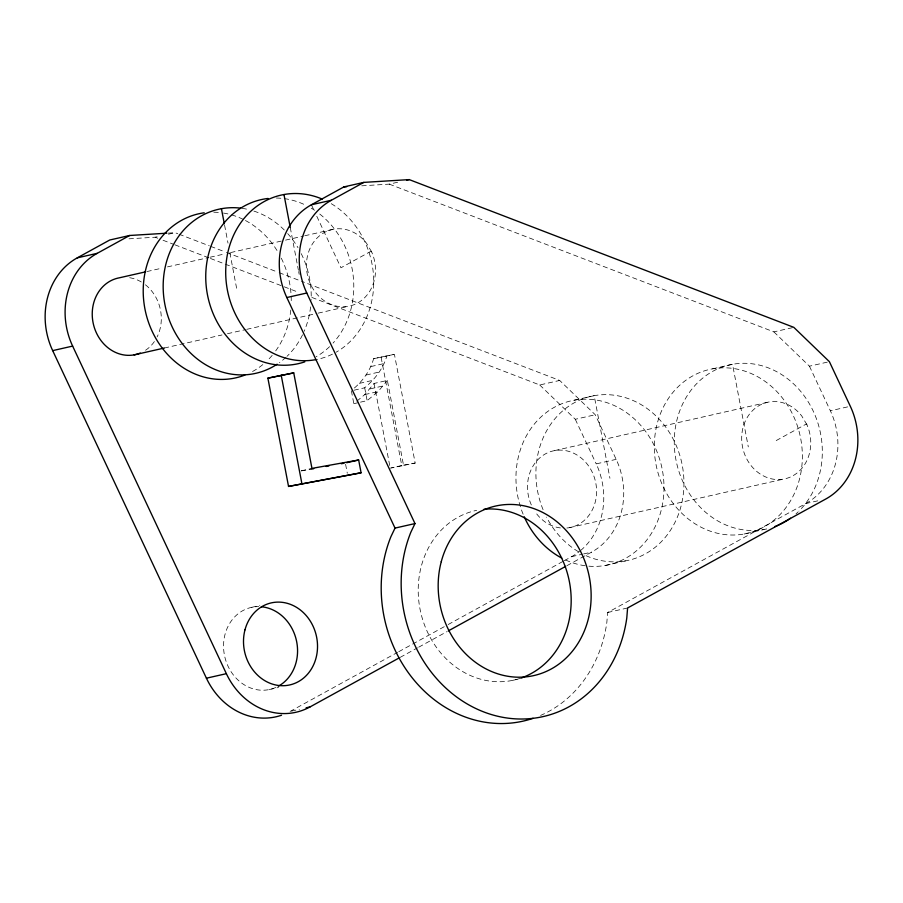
<?xml version="1.0" encoding="UTF-8"?>
<svg xmlns="http://www.w3.org/2000/svg" width="903" height="903" viewBox="0 0 903 903"><rect width="100%" height="100%" fill="white"/><g stroke="black" fill="none" stroke-linecap="round" stroke-linejoin="round"><path stroke-width="0.68" stroke-dasharray="4.51 3.39" d="M817.768 500.838L805.792 503.558L607.64 612.505L606.839 622.46A128.948 112.649 77.2 0 1 540.615 715.413M354.394 388.019C363.333 380.276 370.377 370.128 373.616 358.694L394.419 354.337L415.166 463.058L390.22 468.16M354.044 390.209L364.688 387.793C374.779 379.35 383.391 368.537 386.924 355.68M356.82 401.18L364.778 394.588L374.056 383.448L387.364 380.434L403.517 465.147L391.552 467.867M360.478 402.151L367.137 400.639L378.086 391.575L387.364 380.434M351.38 390.807L353.829 403.664L355.816 402.004M371.201 251.147L340.962 267.773L316.716 216.11M776.23 440.562L806.458 423.936M290.111 711.429L397.546 652.372M398.776 651.695L446.929 625.215M448.17 624.537L562.998 561.395M564.24 560.718L571.644 556.643A70.084 61.223 77.2 0 0 579.545 551.383M400.21 657.35L417.502 647.846M418.732 647.169L447.132 631.547M566.903 565.696L591.6 552.117A70.084 61.223 77.2 0 0 616.173 459.356L595.246 414.759L559.679 380.445L301.534 281.273M129.005 238.821L155.147 237.218L159.131 236.315M168.443 234.204L175.103 232.692L177.733 233.708M361.764 185.815L389.283 184.133L399.927 181.717M146.884 271.566L161.987 268.146M167.473 266.893L208.672 257.558M210.038 257.242L225.14 253.822M230.637 252.569L284.185 240.435M285.551 240.119L303.408 236.078M304.774 235.762L333.613 229.227M164.335 348.027L222.003 334.957M227.488 333.704L245.345 329.663M246.711 329.347L316.739 313.476M318.104 313.16L348.31 306.309M373.616 358.694L394.419 354.337M370.873 366.562L384.17 363.548M366.031 375.038L379.339 372.013M359.428 383.369L372.725 380.344M370.072 388.9L383.38 385.886M364.778 394.588L378.086 391.575M353.829 403.664L359.157 402.456M311.874 297.437L539.723 384.971L559.679 380.445M389.283 184.133L773.871 331.875L792.495 327.654M574.218 400.198L594.174 395.672L609.931 478.263M712.58 368.83L732.536 364.304L748.294 446.895M301.309 470.802L311.953 468.386M539.723 384.971L575.29 419.285L595.246 414.759M773.871 331.875L809.438 366.2L829.394 361.674M554.69 450.586L768.871 402.016M580.606 550.514A70.084 61.223 77.2 0 0 596.217 463.882L616.173 459.356M805.792 503.558A70.084 61.223 77.2 0 0 830.365 410.797L850.321 406.271M569.387 527.668L783.578 479.098M251.824 607.301L259.804 605.495M571.644 556.643L582.288 554.228M583.62 553.934L591.6 552.117M605.732 565.38L625.689 560.853M744.083 534.012A84.092 73.47 77.2 0 0 783.093 398.866A84.092 73.47 77.2 0 0 657.813 421.374A84.092 73.47 77.2 0 0 744.083 534.012L764.04 529.485M607.64 612.505L627.596 607.979M269.275 689.565L278.587 687.454M291.443 711.135L299.424 709.318M512.735 680.354L522.047 678.243M301.399 470.914L311.016 469.176M403.517 465.147L415.166 463.058M168.218 233.121L175.103 232.692M179.054 234.216L209.338 245.853M210.659 246.361L225.14 251.926M226.461 252.434L277.831 272.164M279.14 272.672L300.214 280.765M155.147 237.218L157.777 238.234M163.048 240.254L173.579 244.307M174.9 244.815L209.146 257.965M210.455 258.472L282.899 286.296M284.208 286.804L298.701 292.369M809.438 366.2L830.365 410.797M575.29 419.285L596.217 463.882M311.4 204.778L314.357 211.076M381.122 357.351L401.858 466.072M374.056 383.448L389.701 465.429M364.688 387.793L367.137 400.639M345.589 464.289L347.305 473.228M290.269 227.567L298.408 270.234M298.667 271.611L299.198 274.365M224.587 225.219L228.007 243.121M229.847 252.75L237.196 291.297M129.693 277.718A39.247 34.28 77.2 0 1 142.076 282.425M145.439 284.795A39.247 34.28 77.2 0 1 157.145 336.887M154.368 341.582A39.247 34.28 77.2 0 1 144.852 350.714M242.072 208.333A84.092 73.47 77.2 0 1 248.957 209.665M253.878 211.076A84.092 73.47 77.2 0 1 284.987 230.705M287.696 233.606A84.092 73.47 77.2 0 1 297.99 247.682M301.241 253.664A84.092 73.47 77.2 0 1 311.14 300.123M310.598 306.885A84.092 73.47 77.2 0 1 304.164 331.266M302.539 334.821A84.092 73.47 77.2 0 1 287.007 356.324M285.969 357.295A84.092 73.47 77.2 0 1 279.433 362.634M213.819 212.216A84.092 73.47 77.2 0 1 220.738 212.679M223.504 213.063A84.092 73.47 77.2 0 1 230.367 214.542M231.552 214.869A84.092 73.47 77.2 0 1 244.318 219.926M245.447 220.513A84.092 73.47 77.2 0 1 278.034 252.208M281.284 258.179A84.092 73.47 77.2 0 1 291.251 301.918M290.789 310.068A84.092 73.47 77.2 0 1 273.767 353.434M272.175 355.387A84.092 73.47 77.2 0 1 267.051 360.85M262.818 364.598A84.092 73.47 77.2 0 1 251.181 372.239M276.341 198.039A84.092 73.47 77.2 0 1 305.722 205.184M311.298 208.209A84.092 73.47 77.2 0 1 314.549 210.252M319.764 214.056A84.092 73.47 77.2 0 1 333.049 343.095M329.572 346.673A84.092 73.47 77.2 0 1 316.14 356.741M331.254 203.683A84.092 73.47 77.2 0 1 373.695 278.925A84.092 73.47 77.2 0 1 336.097 352.215M332.428 354.157A84.092 73.47 77.2 0 1 315.474 359.71M275.821 687.454A42.046 36.73 77.2 0 1 224.587 655.905A42.046 36.73 77.2 0 1 258.676 606.635M531.336 504.958A39.247 34.28 77.2 0 1 549.735 451.918A39.247 34.28 77.2 0 1 595.495 481.615A39.247 34.28 77.2 0 1 566.858 528.018M560.402 527.928A39.247 34.28 77.2 0 1 535.027 511.617M543.075 509.687A84.092 73.47 77.2 0 1 596.544 395.288A84.092 73.47 77.2 0 1 683.718 489.798A84.092 73.47 77.2 0 1 585.121 555.266M578.405 551.699A84.092 73.47 77.2 0 1 546.507 517.126M523.119 514.202A84.092 73.47 77.2 0 1 569.082 401.338A84.092 73.47 77.2 0 1 663.389 476.908A84.092 73.47 77.2 0 1 587.853 566.079M585.099 565.752A84.092 73.47 77.2 0 1 564.025 559.25M766.737 528.944A84.092 73.47 77.2 0 1 674.665 433.361A84.092 73.47 77.2 0 1 781.174 374.282A84.092 73.47 77.2 0 1 798.986 511.053M798.094 511.922A84.092 73.47 77.2 0 1 796.017 513.841M519.936 678.435A86.902 75.92 77.2 0 1 421.34 614.932A86.902 75.92 77.2 0 1 476.66 510.342M806.921 424.726L801.785 416.035A39.247 34.28 77.2 0 0 744.354 423.417A39.247 34.28 77.2 0 0 777.607 479.572A39.247 34.28 77.2 0 0 806.921 424.726M371.664 251.937L366.516 243.246A39.247 34.28 77.2 0 0 309.097 250.628A39.247 34.28 77.2 0 0 342.339 306.783A39.247 34.28 77.2 0 0 371.664 251.937"/><path stroke-width="1.35" d="M363.841 182.383L331.356 200.252A70.084 61.223 77.2 0 0 306.783 293.012L414.985 523.571L410.854 532.206A128.948 112.649 77.2 0 0 482.676 711.508A128.948 112.649 77.2 0 0 626.795 617.934L627.596 607.979L825.748 499.032A70.084 61.223 77.2 0 0 850.321 406.271L829.394 361.674L793.816 327.349L409.24 179.607L363.841 182.383L343.885 186.91L311.4 204.778A70.084 61.223 77.2 0 0 286.827 297.538L395.029 528.097L390.897 536.732A128.948 112.649 77.2 0 0 411.621 677.081A128.948 112.649 77.2 0 0 533.097 718.314M281.533 715.232A70.084 61.223 77.2 0 1 206.415 678.198L52.679 350.624A70.084 61.223 77.2 0 1 77.252 257.863L109.737 240.006L129.693 235.48L166.841 233.2M77.252 257.863L97.208 253.337L129.693 235.48M306.083 707.817L310.068 706.902L398.979 658.027M448.362 630.87L565.673 566.373M406.576 180.205L409.24 179.607M311.4 204.778L331.356 200.252M145.507 271.871L119.422 277.797A39.247 34.28 77.2 0 0 93.856 325.972A39.247 34.28 77.2 0 0 140.281 353.073M52.679 350.624L72.635 346.097A70.084 61.223 77.2 0 1 97.208 253.337M286.827 297.538L306.783 293.012M134.129 354.879L164.335 348.027M267.886 378.154L293.735 372.883L311.953 468.386L358.66 459.999L361.087 472.777L288.542 486.435L267.886 378.154L293.735 372.883M346.684 462.708L358.66 459.999M288.542 486.435L361.087 472.777M395.029 528.097L414.985 523.571M206.415 678.198L226.371 673.683A70.084 61.223 77.2 0 0 310.068 706.902M311.016 469.176L313.759 468.691M326.118 466.467L328.873 465.971M341.232 463.747L343.975 463.262M343.885 186.91L346.639 186.74M72.635 346.097L226.371 673.683M283.971 194.529L290.269 227.567M281.194 375.14L301.85 483.421M221.438 208.706L224.328 223.842M277.131 364.214A84.092 73.47 77.2 0 1 165.678 308.137A84.092 73.47 77.2 0 1 240.695 208.153M244.882 375.072A84.092 73.47 77.2 0 1 146.094 314.199A84.092 73.47 77.2 0 1 204.202 212.803M315.474 359.71A84.092 73.47 77.2 0 1 225.784 268.304A84.092 73.47 77.2 0 1 322.236 199.089M304.83 361.832A84.092 73.47 77.2 0 1 208.074 297.719A84.092 73.47 77.2 0 1 268.089 198.457M261.43 606.771A42.046 36.73 77.2 0 1 296.523 640.972A42.046 36.73 77.2 0 1 278.293 686.235M561.768 558.099A84.092 73.47 77.2 0 1 524.191 516.719M790.52 518.22A84.092 73.47 77.2 0 1 774.65 526.63M484.031 509.236A86.902 75.92 77.2 0 1 568.721 578.518A86.902 75.92 77.2 0 1 522.273 677.611M244.995 629.82A42.046 36.73 77.2 0 0 289.231 685.05A42.046 36.73 77.2 0 0 307.291 616.873A42.046 36.73 77.2 0 0 244.995 629.82M441.262 561.689A86.902 75.92 77.2 0 0 532.68 675.828A86.902 75.92 77.2 0 0 570.007 534.948A86.902 75.92 77.2 0 0 441.262 561.689"/></g></svg>
